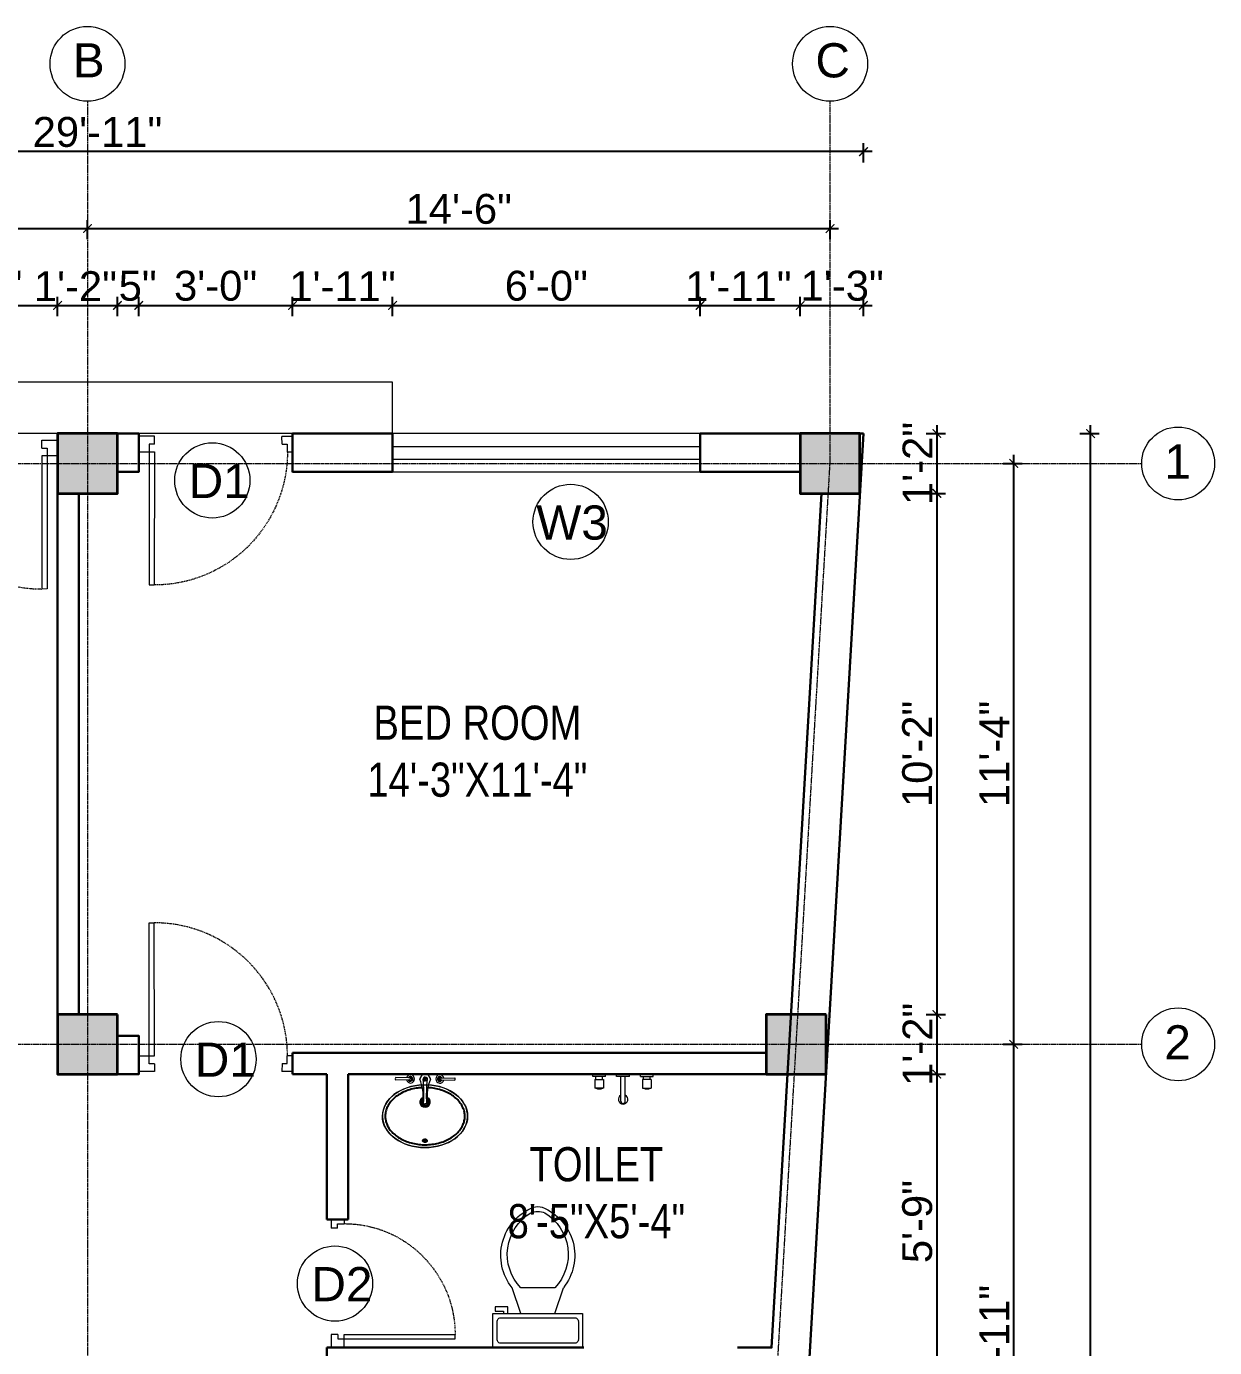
# Model space of a CAD drawing. Header units: inches. Extents: x 84707 to 107235, y 3922 to 10323.
# Drawn here: x 106954.6 to 107232.8, y 4419.4 to 4728.7 of the extents above; entities that cross this region are included whole.
import ezdxf

# ---------------------------------------------------------------- set-up
doc = ezdxf.new("R2010")
doc.units = ezdxf.units.IN
doc.header["$MEASUREMENT"] = 0
doc.linetypes.add('CENTER', pattern=[2, 1.25, -0.25, 0.25, -0.25])
doc.linetypes.add('HIDDEN', pattern=[0.375, 0.25, -0.125])
for name, color, linetype, lineweight in [('Annotate-Lite.w', 4, 'Continuous', 9), ('Annotations-Bold.w', 2, 'Continuous', 13), ('COLOUM', 3, 'Continuous', 35), ('DIM-2', 4, 'Continuous', 20), ('Door-Window.w', 4, 'Continuous', 15), ('Fittings', 9, 'Continuous', 5), ('furniture', 45, 'Continuous', 0), ('hatch', 9, 'Continuous', 0), ('stair', 6, 'Continuous', 5), ('wall', 240, 'Continuous', 30), ('window', 130, 'Continuous', 13)]:
    doc.layers.add(name, color=color, linetype=linetype, lineweight=lineweight)
doc.styles.add('ARAIL', font='arial.ttf')
doc.styles.add('DIM', font='arial.ttf', dxfattribs={"width": 0.8})
doc.styles.add('gaurav', font='arial.ttf')
doc.dimstyles.new('8 inch dim', dxfattribs={"dimtxt": 7, "dimasz": 2, "dimexe": 2, "dimexo": 1, "dimgap": 1, "dimtad": 1, "dimdec": 0, "dimzin": 3, "dimdsep": 46, "dimlunit": 4, "dimtxsty": 'ARAIL', "dimblk": 'ARCHTICK', "dimcen": 0.09, "dimdle": 2, "dimadec": 0, "dimazin": 0, "dimtfac": 1, "dimtdec": 0, "dimtix": 1, "dimtofl": 0, "dimtmove": 1, "dimatfit": 3, "dimldrblk": 'ARCHTICK', "dimfxlon": 1, "dimtolj": 1, "dimtzin": 0, "dimarcsym": 0})

# ---------------------------------------------------------------- blocks, each defined once
blk = doc.blocks.new('column 14')
at = {"layer": 'COLOUM'}
h = blk.add_hatch(color=256, dxfattribs=at)
h.dxf.hatch_style = 1
h.paths.add_polyline_path([(7, 7), (-7, 7), (-7, -7), (7, -7)])
blk.add_lwpolyline([(7, 7), (7, -7), (-7, -7), (-7, 7)], close=True, dxfattribs=at)
blk = doc.blocks.new('*U9')
at = {"layer": 'Door-Window.w', "ltscale": 3}
for p, q in [((11067.44, 10097.93), (11092.24, 10116.76)), ((11068.18, 10096.96), (11093, 10115.8)), ((11092.24, 10116.76), (11093, 10115.8)), ((11063.03, 10097.66), (11065.96, 10099.89)), ((11065.96, 10099.89), (11067.44, 10097.93)), ((11065.25, 10094.74), (11063.03, 10097.66)), ((11066.71, 10095.85), (11065.25, 10094.74)), ((11065.97, 10096.82), (11067.44, 10097.93)), ((11066.71, 10095.85), (11065.97, 10096.82)), ((11067.44, 10097.93), (11068.18, 10096.96)), ((11084.8, 10072.06), (11083.33, 10070.95)), ((11084.81, 10068.99), (11083.33, 10070.95)), ((11084.8, 10072.06), (11085.54, 10071.08)), ((11084.81, 10068.99), (11087.74, 10071.22)), ((11085.54, 10071.08), (11087, 10072.19)), ((11087.74, 10071.22), (11087, 10072.19))]:
    blk.add_line(p, q, dxfattribs=at)
at = {"layer": 'Door-Window.w', "color": 9, "linetype": 'HIDDEN', "lineweight": 18}
blk.add_arc((11068.18, 10096.96), 31.16, 307.2347, 37.1906, dxfattribs=at)
blk = doc.blocks.new('Toilet - top')
at = {"layer": 'furniture'}
for p, q in [((9.5, -6), (9.5, -2)), ((-10, -8.5), (-8, -8.5)), ((-10, -9.5), (-10, -8.5)), ((-8, -8.5), (-8, -8)), ((-7, -8), (-7, -9.5)), ((-4, -8), (-6, -14)), ((4, -8), (6, -14)), ((-7, -9.5), (-10, -9.5)), ((4, -14), (-4, -14))]:
    blk.add_line(p, q, dxfattribs=at)
blk.add_lwpolyline([(10.5, -8), (10.5, 0), (-10.5, 0), (-10.5, -8)], close=True, dxfattribs=at)
for points in [[(-9.5, -2), (-9.5, -6)], [(8.5, -1), (-8.5, -1)], [(-8.5, -7), (8.5, -7)]]:
    blk.add_lwpolyline(points, dxfattribs=at)
for centre, radius, start, end in [((-8.62, -1.88), 0.884, 81.8699, 188.1301), ((8.62, -1.88), 0.884, 351.8699, 98.1301), ((-8.62, -6.12), 0.884, 171.8699, 278.1301), ((8.62, -6.12), 0.884, 261.8699, 8.1301), ((3.52, -21.58), 12.17, 141.4691, 247.9714), ((4.2, -21.82), 11.33, 136.3677, 238.9468), ((-3.52, -21.58), 12.17, 292.0284, 38.5307), ((-4.2, -21.82), 11.33, 301.053, 43.6321), ((0, -27.88), 4, 245.7318, 294.2682), ((0, -29), 4, 254.8605, 285.1395)]:
    blk.add_arc(centre, radius, start, end, dxfattribs=at)
blk = doc.blocks.new('A$C604E024C')
at = {"layer": 'hatch', "color": 9, "linetype": 'ByBlock'}
for p, q in [((-107.3, 6.3), (-198.2, 8.5)), ((-101.1, 4.4), (-101.1, -4.4)), ((-101.1, 4.4), (-100.5, 4.4)), ((-100.5, 4.4), (-100.5, 0.6)), ((-100.5, 0.6), (-96.6, 0.6)), ((-100.5, 0), (-100.5, -3.8)), ((-100.5, 0), (-96.6, 0)), ((-96.6, 4.4), (-96.6, 0.6)), ((-96.6, 4.4), (-96, 4.4)), ((-96, 4.4), (-96, -3.8)), ((-5.6, 4.4), (-5.6, -4.4)), ((-5.6, 4.4), (-5, 4.4)), ((-5, 4.4), (-5, -3.8)), ((0, 12.9), (0, -12.9)), ((1.2, 4.4), (1.2, -4.4)), ((1.2, 4.4), (3.5, 4.4)), ((1.8, 3.8), (1.8, 0.6)), ((1.8, 3.8), (3.5, 3.8)), ((1.8, 0.6), (3.5, 0.6)), ((100.4, 2.2), (101, 2.4)), ((107.3, 6.3), (198.2, 8.5)), ((199.2, 7.5), (199.2, -7.5)), ((-107.3, -6.3), (-198.2, -8.5)), ((-101.1, -4.4), (-100.5, -4.4)), ((-100.5, -3.8), (-100.5, -4.4)), ((-96.6, 0), (-96.6, -4.4)), ((-96.6, -4.4), (-96, -4.4)), ((-96, -3.8), (-96, -4.4)), ((-5.6, -4.4), (-1.2, -4.4)), ((-5, -3.8), (-1.2, -3.8)), ((-1.2, -3.8), (-1.2, -4.4)), ((1.2, -4.4), (3.5, -4.4)), ((1.8, 0), (1.8, -3.8)), ((1.8, 0), (3.5, 0)), ((1.8, -3.8), (3.5, -3.8)), ((100.4, -2.2), (101, -2.4)), ((107.3, -6.3), (198.2, -8.5))]:
    blk.add_line(p, q, dxfattribs=at)
for points in [[(34.8, -2.5), (34.8, -2.5, 0.267949), (34.8, 2.5), (19.6, 28.9, 0.267949), (15.2, 31.4), (-15.2, 31.4, 0.267949), (-19.6, 28.9), (-34.8, 2.5, 0.267949), (-34.8, -2.5)], [(0, 12.9), (-4.6, 12.9, 0.267949), (-8.9, 10.4), (-13.5, 2.5, 0.267949), (-13.5, -2.5), (-8.9, -10.4, 0.267949), (-4.6, -12.9), (0, -12.9)], [(0, 12.9), (4.6, 12.9, -0.267949), (8.9, 10.4), (13.5, 2.5, -0.267949), (13.5, -2.5), (8.9, -10.4, -0.267949), (4.6, -12.9), (0, -12.9)], [(-14.6, -149.3, 0.267949), (-14.6, -154.3), (-9.4, -163.2, 0.267949), (-5.1, -165.7), (0, -165.7)], [(14.6, -149.3, -0.267949), (14.6, -154.3), (9.5, -163.2, -0.267949), (5.2, -165.7), (0, -165.7)]]:
    blk.add_lwpolyline(points, format="xyb", dxfattribs=at)
for centre, radius, start, end in [((-148.2, 0), 51.6, 171.62848, 188.37152), ((-198.2, 7.5), 1, 88.57669, 180), ((-98.6, 0), 27.8, 193.93526, 166.06474), ((-98.6, 0), 16.1, 203.47719, 156.52281), ((-98.6, 0), 13.6, 207.82536, 152.17464), ((-98.6, 0), 10.7, 215.76651, 144.23349), ((3.5, 2.2), 2.2, 301.40481, 90), ((3.5, 2.2), 1.6, 270, 90.01417), ((3.5, -1.9), 2.5, 270, 62.70974), ((98.6, 0), 27.8, 13.93526, 346.06474), ((98.6, 0), 16.1, 23.47719, 336.52281), ((98.6, 0), 13.6, 27.82536, 332.17464), ((98.6, 0), 10.7, 35.76651, 324.23349), ((198.2, 7.5), 1, 0, 91.42331), ((-198.2, -7.5), 1, 180, 271.42331), ((-325.4, -117.3), 312.4, 354.13327, 21.56539), ((-1093.1, -109.8), 1085, 357.18281, 5.67785), ((3.5, -1.9), 1.9, 270, 90), ((1083.5, -109.3), 1075.4, 174.30277, 182.87364), ((324.5, -117.1), 311.5, 158.41566, 185.92552), ((198.2, -7.5), 1, 268.57669, 0)]:
    blk.add_arc(centre, radius, start, end, dxfattribs=at)
blk.add_ellipse((98.6, 0), major_axis=(0, 4.4), ratio=0.647537, start_param=-0.996154, end_param=4.137747, dxfattribs=at)
blk.add_open_spline([(100.4, 2.2), (100.2, 2.6), (100, 2.9), (99.5, 3.4), (99.3, 3.6), (98.9, 3.8), (98.7, 3.8), (98.6, 3.8), (98.4, 3.8), (98.1, 3.7), (97.7, 3.5), (97.5, 3.3), (97.1, 2.8), (96.9, 2.5), (96.6, 1.8), (96.5, 1.3), (96.3, 0.3), (96.3, -0.3), (96.5, -1.6), (96.7, -2.1), (97.1, -2.9), (97.4, -3.2), (97.9, -3.6), (98.1, -3.7), (98.6, -3.8), (98.8, -3.8), (99.3, -3.6), (99.6, -3.4), (100, -2.9), (100.2, -2.6), (100.4, -2.2)], degree=3, knots=[5.296065, 5.296065, 5.296065, 5.296065, 5.668493, 5.668493, 6.044953, 6.044953, 6.283185, 6.283185, 6.283185, 6.618814, 6.618814, 6.954443, 6.954443, 7.290072, 7.290072, 7.6257, 7.6257, 8.094621, 8.094621, 8.563542, 8.563542, 8.940002, 8.940002, 9.316461, 9.316461, 9.692921, 9.692921, 10.069381, 10.069381, 10.411893, 10.411893, 10.411893, 10.411893], dxfattribs=at)
blk = doc.blocks.new('basin')
at = {"layer": 'furniture', "lineweight": -3}
for radius, start, end in [(1.14, 113.503, 66.2712), (0.79, 126.715, 52.8739)]:
    blk.add_arc((134195.31, -39122.53), radius, start, end, dxfattribs=at)
at = {"layer": 'furniture'}
blk.add_ellipse((134195.31, -39125.83), major_axis=(-9.97, 0), ratio=0.736887, start_param=4.757716, end_param=10.948885, dxfattribs=at)
at = {"layer": 'furniture', "linetype": 'ByBlock'}
blk.add_ellipse((134195.31, -39125.83), major_axis=(9.97, 0), ratio=0.736887, dxfattribs=at)
at = {"layer": 'furniture', "lineweight": -3}
blk.add_ellipse((134195.31, -39131.57), major_axis=(0.448, 0), ratio=0.674502, dxfattribs=at)
blk.add_open_spline([(134194.69, -39119.15), (134194.32, -39119.17), (134193.96, -39119.2), (134193.09, -39119.32), (134192.57, -39119.42), (134191.58, -39119.69), (134191.1, -39119.85), (134190.19, -39120.23), (134189.76, -39120.45), (134188.95, -39120.93), (134188.57, -39121.2), (134187.89, -39121.77), (134187.59, -39122.07), (134187.06, -39122.71), (134186.83, -39123.04), (134186.45, -39123.73), (134186.3, -39124.08), (134186.09, -39124.79), (134186.03, -39125.15), (134185.99, -39125.61), (134185.99, -39125.72), (134185.99, -39125.83), (134185.99, -39126.08), (134186.01, -39126.34), (134186.11, -39126.94), (134186.2, -39127.29), (134186.47, -39127.97), (134186.64, -39128.31), (134187.06, -39128.96), (134187.31, -39129.28), (134187.88, -39129.88), (134188.2, -39130.16), (134188.9, -39130.7), (134189.28, -39130.94), (134190.1, -39131.39), (134190.53, -39131.59), (134191.45, -39131.93), (134191.92, -39132.08), (134192.9, -39132.31), (134193.4, -39132.4), (134194.43, -39132.51), (134194.94, -39132.53), (134195.97, -39132.52), (134196.49, -39132.48), (134197.5, -39132.35), (134198, -39132.25), (134198.97, -39132), (134199.44, -39131.84), (134200.34, -39131.48), (134200.76, -39131.27), (134201.56, -39130.8), (134201.93, -39130.55), (134202.61, -39130), (134202.91, -39129.71), (134203.45, -39129.1), (134203.69, -39128.78), (134204.08, -39128.12), (134204.24, -39127.78), (134204.48, -39127.09), (134204.56, -39126.74), (134204.64, -39126.04), (134204.64, -39125.69), (134204.57, -39124.98), (134204.49, -39124.62), (134204.25, -39123.91), (134204.09, -39123.56), (134203.69, -39122.89), (134203.45, -39122.56), (134202.89, -39121.93), (134202.58, -39121.63), (134201.88, -39121.07), (134201.49, -39120.81), (134200.67, -39120.35), (134200.22, -39120.13), (134199.3, -39119.77), (134198.81, -39119.62), (134197.81, -39119.37), (134197.29, -39119.28), (134196.49, -39119.19), (134196.22, -39119.16), (134195.94, -39119.15)], degree=3, knots=[4.778413, 4.778413, 4.778413, 4.778413, 4.89303, 4.89303, 5.060537, 5.060537, 5.228045, 5.228045, 5.395552, 5.395552, 5.56306, 5.56306, 5.730567, 5.730567, 5.898075, 5.898075, 6.065582, 6.065582, 6.233089, 6.233089, 6.283185, 6.283185, 6.283185, 6.401225, 6.401225, 6.564378, 6.564378, 6.727532, 6.727532, 6.890685, 6.890685, 7.053839, 7.053839, 7.216992, 7.216992, 7.380146, 7.380146, 7.543299, 7.543299, 7.706452, 7.706452, 7.869606, 7.869606, 8.032759, 8.032759, 8.195913, 8.195913, 8.359066, 8.359066, 8.52222, 8.52222, 8.685373, 8.685373, 8.848527, 8.848527, 9.01168, 9.01168, 9.174834, 9.174834, 9.337987, 9.337987, 9.501141, 9.501141, 9.668648, 9.668648, 9.836155, 9.836155, 10.003663, 10.003663, 10.17117, 10.17117, 10.338678, 10.338678, 10.506185, 10.506185, 10.673693, 10.673693, 10.8412, 10.8412, 10.929386, 10.929386, 10.929386, 10.929386], dxfattribs=at)
at = {"layer": 'furniture'}
blk.add_open_spline([(134195.86, -39131.57), (134195.86, -39131.55), (134195.86, -39131.52), (134195.84, -39131.46), (134195.83, -39131.44), (134195.79, -39131.36), (134195.75, -39131.32), (134195.66, -39131.25), (134195.6, -39131.23), (134195.46, -39131.18), (134195.36, -39131.16), (134195.17, -39131.17), (134195.07, -39131.2), (134194.94, -39131.27), (134194.9, -39131.3), (134194.83, -39131.37), (134194.8, -39131.4), (134194.77, -39131.48), (134194.76, -39131.52), (134194.75, -39131.6), (134194.76, -39131.65), (134194.79, -39131.73), (134194.81, -39131.76), (134194.87, -39131.83), (134194.9, -39131.86), (134194.98, -39131.9), (134195.02, -39131.92), (134195.15, -39131.97), (134195.25, -39131.99), (134195.44, -39131.98), (134195.54, -39131.95), (134195.67, -39131.89), (134195.72, -39131.85), (134195.79, -39131.78), (134195.81, -39131.75), (134195.85, -39131.67), (134195.86, -39131.63), (134195.86, -39131.58), (134195.86, -39131.58), (134195.86, -39131.57)], degree=3, knots=[0, 0, 0, 0, 0.188397, 0.188397, 0.376794, 0.376794, 0.73698, 0.73698, 1.097166, 1.097166, 1.657793, 1.657793, 2.21842, 2.21842, 2.564182, 2.564182, 2.840364, 2.840364, 3.116547, 3.116547, 3.39273, 3.39273, 3.668913, 3.668913, 3.945096, 3.945096, 4.221279, 4.221279, 4.783807, 4.783807, 5.346334, 5.346334, 5.697184, 5.697184, 5.974645, 5.974645, 6.252106, 6.252106, 6.283185, 6.283185, 6.283185, 6.283185], dxfattribs=at)
at = {"layer": 'furniture', "xscale": 0.03499430959345774, "yscale": 0.03499430959345774, "zscale": 0.03499430959345774, "rotation": 359.9929103328581}
blk.add_blockref('A$C604E024C', (134195.31, -39117.12), dxfattribs=at)
blk = doc.blocks.new('_ArchTick')
at = {"color": 0, "linetype": 'ByBlock', "const_width": 0.15}
blk.add_lwpolyline([(-0.5, -0.5), (0.5, 0.5)], dxfattribs=at)
blk = doc.blocks.new('*D363')
at = {"layer": 'Defpoints', "color": 0, "transparency": 16777216}
for p in [(106961.93, 4663.39), (106925.93, 4633.39), (106961.93, 4633.39)]:
    blk.add_point(p, dxfattribs=at)
at = {"layer": 'DIM-2', "color": 0, "lineweight": -2, "transparency": 16777216}
for p, q in [((106925.93, 4660.89), (106925.93, 4665.39)), ((106961.93, 4660.89), (106961.93, 4665.39)), ((106923.93, 4663.39), (106963.93, 4663.39))]:
    blk.add_line(p, q, dxfattribs=at)
at = {"layer": 'DIM-2', "color": 0, "lineweight": -2, "transparency": 16777216, "xscale": 2, "yscale": 2, "zscale": 2, "rotation": 180}
blk.add_blockref('_ArchTick', (106925.93, 4663.39), dxfattribs=at)
at = {"layer": 'DIM-2', "color": 0, "lineweight": -2, "transparency": 16777216, "xscale": 2, "yscale": 2, "zscale": 2}
blk.add_blockref('_ArchTick', (106961.93, 4663.39), dxfattribs=at)
at = {"layer": 'DIM-2', "color": 0, "transparency": 16777216, "insert": (106943.93, 4667.96), "char_height": 7, "attachment_point": 5, "style": 'ARAIL'}
blk.add_mtext('\\A1;3\'-0"', dxfattribs=at)
blk = doc.blocks.new('*D364')
at = {"layer": 'Defpoints', "color": 0, "transparency": 16777216}
for p in [(106975.93, 4663.39), (106961.93, 4633.39), (106975.93, 4633.39)]:
    blk.add_point(p, dxfattribs=at)
at = {"layer": 'DIM-2', "color": 0, "lineweight": -2, "transparency": 16777216}
for p, q in [((106961.93, 4660.89), (106961.93, 4665.39)), ((106975.93, 4660.89), (106975.93, 4665.39)), ((106959.93, 4663.39), (106977.93, 4663.39))]:
    blk.add_line(p, q, dxfattribs=at)
at = {"layer": 'DIM-2', "color": 0, "lineweight": -2, "transparency": 16777216, "xscale": 2, "yscale": 2, "zscale": 2, "rotation": 180}
blk.add_blockref('_ArchTick', (106961.93, 4663.39), dxfattribs=at)
at = {"layer": 'DIM-2', "color": 0, "lineweight": -2, "transparency": 16777216, "xscale": 2, "yscale": 2, "zscale": 2}
blk.add_blockref('_ArchTick', (106975.93, 4663.39), dxfattribs=at)
at = {"layer": 'DIM-2', "color": 0, "transparency": 16777216, "insert": (106966.1, 4667.9), "char_height": 7, "attachment_point": 5, "style": 'ARAIL'}
blk.add_mtext('\\A1;1\'-2"', dxfattribs=at)
blk = doc.blocks.new('*D365')
at = {"layer": 'Defpoints', "color": 0, "transparency": 16777216}
for p in [(106980.93, 4663.39), (106975.93, 4633.39), (106980.93, 4633.39)]:
    blk.add_point(p, dxfattribs=at)
at = {"layer": 'DIM-2', "color": 0, "lineweight": -2, "transparency": 16777216}
for p, q in [((106975.93, 4660.89), (106975.93, 4665.39)), ((106980.93, 4660.89), (106980.93, 4665.39)), ((106973.93, 4663.39), (106982.93, 4663.39))]:
    blk.add_line(p, q, dxfattribs=at)
at = {"layer": 'DIM-2', "color": 0, "lineweight": -2, "transparency": 16777216, "xscale": 2, "yscale": 2, "zscale": 2, "rotation": 180}
blk.add_blockref('_ArchTick', (106975.93, 4663.39), dxfattribs=at)
at = {"layer": 'DIM-2', "color": 0, "lineweight": -2, "transparency": 16777216, "xscale": 2, "yscale": 2, "zscale": 2}
blk.add_blockref('_ArchTick', (106980.93, 4663.39), dxfattribs=at)
at = {"layer": 'DIM-2', "color": 0, "transparency": 16777216, "insert": (106980.68, 4667.95), "char_height": 7, "attachment_point": 5, "style": 'ARAIL'}
blk.add_mtext('\\A1;5"', dxfattribs=at)
blk = doc.blocks.new('*D366')
at = {"layer": 'Defpoints', "color": 0, "transparency": 16777216}
for p in [(107016.93, 4663.39), (106980.93, 4633.39), (107016.93, 4633.39)]:
    blk.add_point(p, dxfattribs=at)
at = {"layer": 'DIM-2', "color": 0, "lineweight": -2, "transparency": 16777216}
for p, q in [((106980.93, 4660.89), (106980.93, 4665.39)), ((107016.93, 4660.89), (107016.93, 4665.39)), ((106978.93, 4663.39), (107018.93, 4663.39))]:
    blk.add_line(p, q, dxfattribs=at)
at = {"layer": 'DIM-2', "color": 0, "lineweight": -2, "transparency": 16777216, "xscale": 2, "yscale": 2, "zscale": 2, "rotation": 180}
blk.add_blockref('_ArchTick', (106980.93, 4663.39), dxfattribs=at)
at = {"layer": 'DIM-2', "color": 0, "lineweight": -2, "transparency": 16777216, "xscale": 2, "yscale": 2, "zscale": 2}
blk.add_blockref('_ArchTick', (107016.93, 4663.39), dxfattribs=at)
at = {"layer": 'DIM-2', "color": 0, "transparency": 16777216, "insert": (106998.93, 4667.96), "char_height": 7, "attachment_point": 5, "style": 'ARAIL'}
blk.add_mtext('\\A1;3\'-0"', dxfattribs=at)
blk = doc.blocks.new('*D367')
at = {"layer": 'Defpoints', "color": 0, "transparency": 16777216}
for p in [(107040.36, 4663.39), (107016.93, 4633.39), (107040.36, 4633.39)]:
    blk.add_point(p, dxfattribs=at)
at = {"layer": 'DIM-2', "color": 0, "lineweight": -2, "transparency": 16777216}
for p, q in [((107016.93, 4660.89), (107016.93, 4665.39)), ((107040.36, 4660.89), (107040.36, 4665.39)), ((107014.93, 4663.39), (107042.36, 4663.39))]:
    blk.add_line(p, q, dxfattribs=at)
at = {"layer": 'DIM-2', "color": 0, "lineweight": -2, "transparency": 16777216, "xscale": 2, "yscale": 2, "zscale": 2, "rotation": 180}
blk.add_blockref('_ArchTick', (107016.93, 4663.39), dxfattribs=at)
at = {"layer": 'DIM-2', "color": 0, "lineweight": -2, "transparency": 16777216, "xscale": 2, "yscale": 2, "zscale": 2}
blk.add_blockref('_ArchTick', (107040.36, 4663.39), dxfattribs=at)
at = {"layer": 'DIM-2', "color": 0, "transparency": 16777216, "insert": (107028.64, 4667.9), "char_height": 7, "attachment_point": 5, "style": 'ARAIL'}
blk.add_mtext('\\A1;1\'-11"', dxfattribs=at)
blk = doc.blocks.new('*D368')
at = {"layer": 'Defpoints', "color": 0, "transparency": 16777216}
for p in [(107112.36, 4663.39), (107040.36, 4633.39), (107112.36, 4633.39)]:
    blk.add_point(p, dxfattribs=at)
at = {"layer": 'DIM-2', "color": 0, "lineweight": -2, "transparency": 16777216}
for p, q in [((107040.36, 4660.89), (107040.36, 4665.39)), ((107112.36, 4660.89), (107112.36, 4665.39)), ((107038.36, 4663.39), (107114.36, 4663.39))]:
    blk.add_line(p, q, dxfattribs=at)
at = {"layer": 'DIM-2', "color": 0, "lineweight": -2, "transparency": 16777216, "xscale": 2, "yscale": 2, "zscale": 2, "rotation": 180}
blk.add_blockref('_ArchTick', (107040.36, 4663.39), dxfattribs=at)
at = {"layer": 'DIM-2', "color": 0, "lineweight": -2, "transparency": 16777216, "xscale": 2, "yscale": 2, "zscale": 2}
blk.add_blockref('_ArchTick', (107112.36, 4663.39), dxfattribs=at)
at = {"layer": 'DIM-2', "color": 0, "transparency": 16777216, "insert": (107076.36, 4667.96), "char_height": 7, "attachment_point": 5, "style": 'ARAIL'}
blk.add_mtext('\\A1;6\'-0"', dxfattribs=at)
blk = doc.blocks.new('*D369')
at = {"layer": 'Defpoints', "color": 0, "transparency": 16777216}
for p in [(107135.8, 4663.39), (107112.36, 4633.39), (107135.8, 4633.39)]:
    blk.add_point(p, dxfattribs=at)
at = {"layer": 'DIM-2', "color": 0, "lineweight": -2, "transparency": 16777216}
for p, q in [((107112.36, 4660.89), (107112.36, 4665.39)), ((107135.8, 4660.89), (107135.8, 4665.39)), ((107110.36, 4663.39), (107137.8, 4663.39))]:
    blk.add_line(p, q, dxfattribs=at)
at = {"layer": 'DIM-2', "color": 0, "lineweight": -2, "transparency": 16777216, "xscale": 2, "yscale": 2, "zscale": 2, "rotation": 180}
blk.add_blockref('_ArchTick', (107112.36, 4663.39), dxfattribs=at)
at = {"layer": 'DIM-2', "color": 0, "lineweight": -2, "transparency": 16777216, "xscale": 2, "yscale": 2, "zscale": 2}
blk.add_blockref('_ArchTick', (107135.8, 4663.39), dxfattribs=at)
at = {"layer": 'DIM-2', "color": 0, "transparency": 16777216, "insert": (107121.34, 4667.9), "char_height": 7, "attachment_point": 5, "style": 'ARAIL'}
blk.add_mtext('\\A1;1\'-11"', dxfattribs=at)
blk = doc.blocks.new('*D370')
at = {"layer": 'Defpoints', "color": 0, "transparency": 16777216}
for p in [(107150.62, 4663.39), (107135.8, 4633.39), (107150.62, 4633.39)]:
    blk.add_point(p, dxfattribs=at)
at = {"layer": 'DIM-2', "color": 0, "lineweight": -2, "transparency": 16777216}
for p, q in [((107135.8, 4660.89), (107135.8, 4665.39)), ((107150.62, 4660.89), (107150.62, 4665.39)), ((107133.8, 4663.39), (107152.62, 4663.39))]:
    blk.add_line(p, q, dxfattribs=at)
at = {"layer": 'DIM-2', "color": 0, "lineweight": -2, "transparency": 16777216, "xscale": 2, "yscale": 2, "zscale": 2, "rotation": 180}
blk.add_blockref('_ArchTick', (107135.8, 4663.39), dxfattribs=at)
at = {"layer": 'DIM-2', "color": 0, "lineweight": -2, "transparency": 16777216, "xscale": 2, "yscale": 2, "zscale": 2}
blk.add_blockref('_ArchTick', (107150.62, 4663.39), dxfattribs=at)
at = {"layer": 'DIM-2', "color": 0, "transparency": 16777216, "insert": (107145.64, 4667.96), "char_height": 7, "attachment_point": 5, "style": 'ARAIL'}
blk.add_mtext('\\A1;1\'-3"', dxfattribs=at)
blk = doc.blocks.new('*D357')
at = {"layer": 'Defpoints', "color": 0, "transparency": 16777216}
for p in [(106968.93, 4681.39), (106798.93, 4633.39), (106968.93, 4633.39)]:
    blk.add_point(p, dxfattribs=at)
at = {"layer": 'DIM-2', "color": 0, "lineweight": -2, "transparency": 16777216}
for p, q in [((106798.93, 4678.89), (106798.93, 4683.39)), ((106968.93, 4678.89), (106968.93, 4683.39)), ((106796.93, 4681.39), (106970.93, 4681.39))]:
    blk.add_line(p, q, dxfattribs=at)
at = {"layer": 'DIM-2', "color": 0, "lineweight": -2, "transparency": 16777216, "xscale": 2, "yscale": 2, "zscale": 2, "rotation": 180}
blk.add_blockref('_ArchTick', (106798.93, 4681.39), dxfattribs=at)
at = {"layer": 'DIM-2', "color": 0, "lineweight": -2, "transparency": 16777216, "xscale": 2, "yscale": 2, "zscale": 2}
blk.add_blockref('_ArchTick', (106968.93, 4681.39), dxfattribs=at)
at = {"layer": 'DIM-2', "color": 0, "transparency": 16777216, "insert": (106883.93, 4685.9), "char_height": 7, "attachment_point": 5, "style": 'ARAIL'}
blk.add_mtext('\\A1;14\'-2"', dxfattribs=at)
blk = doc.blocks.new('*D336')
at = {"layer": 'Defpoints', "color": 0, "transparency": 16777216}
for p in [(107142.8, 4681.39), (106968.93, 4633.39), (107142.8, 4628.14)]:
    blk.add_point(p, dxfattribs=at)
at = {"layer": 'DIM-2', "color": 0, "lineweight": -2, "transparency": 16777216}
for p, q in [((106968.93, 4678.89), (106968.93, 4683.39)), ((107142.8, 4678.89), (107142.8, 4683.39)), ((106966.93, 4681.39), (107144.8, 4681.39))]:
    blk.add_line(p, q, dxfattribs=at)
at = {"layer": 'DIM-2', "color": 0, "lineweight": -2, "transparency": 16777216, "xscale": 2, "yscale": 2, "zscale": 2, "rotation": 180}
blk.add_blockref('_ArchTick', (106968.93, 4681.39), dxfattribs=at)
at = {"layer": 'DIM-2', "color": 0, "lineweight": -2, "transparency": 16777216, "xscale": 2, "yscale": 2, "zscale": 2}
blk.add_blockref('_ArchTick', (107142.8, 4681.39), dxfattribs=at)
at = {"layer": 'DIM-2', "color": 0, "transparency": 16777216, "insert": (107055.86, 4685.96), "char_height": 7, "attachment_point": 5, "style": 'ARAIL'}
blk.add_mtext('\\A1;14\'-6"', dxfattribs=at)
blk = doc.blocks.new('*D337')
at = {"layer": 'Defpoints', "color": 0, "transparency": 16777216}
for p in [(106791.93, 4699.39), (106791.93, 4633.39), (107150.62, 4633.39)]:
    blk.add_point(p, dxfattribs=at)
at = {"layer": 'DIM-2', "color": 0, "lineweight": -2, "transparency": 16777216}
for p, q in [((107152.62, 4699.39), (106789.93, 4699.39)), ((106791.93, 4696.89), (106791.93, 4701.39)), ((107150.62, 4696.89), (107150.62, 4701.39))]:
    blk.add_line(p, q, dxfattribs=at)
at = {"layer": 'DIM-2', "color": 0, "lineweight": -2, "transparency": 16777216, "xscale": 2, "yscale": 2, "zscale": 2, "rotation": 180}
blk.add_blockref('_ArchTick', (106791.93, 4699.39), dxfattribs=at)
at = {"layer": 'DIM-2', "color": 0, "lineweight": -2, "transparency": 16777216, "xscale": 2, "yscale": 2, "zscale": 2}
blk.add_blockref('_ArchTick', (107150.62, 4699.39), dxfattribs=at)
at = {"layer": 'DIM-2', "color": 0, "transparency": 16777216, "insert": (106971.27, 4703.96), "char_height": 7, "attachment_point": 5, "style": 'ARAIL'}
blk.add_mtext('\\A1;29\'-11"', dxfattribs=at)
blk = doc.blocks.new('*D379')
at = {"layer": 'Defpoints', "color": 0, "transparency": 16777216}
for p in [(107149.8, 4633.39), (107149.8, 4619.39), (107167.8, 4619.39)]:
    blk.add_point(p, dxfattribs=at)
at = {"layer": 'DIM-2', "color": 0, "lineweight": -2, "transparency": 16777216}
for p, q in [((107167.8, 4635.39), (107167.8, 4617.39)), ((107165.3, 4633.39), (107169.8, 4633.39)), ((107165.3, 4619.39), (107169.8, 4619.39))]:
    blk.add_line(p, q, dxfattribs=at)
at = {"layer": 'DIM-2', "color": 0, "lineweight": -2, "transparency": 16777216, "xscale": 2, "yscale": 2, "zscale": 2}
for p, rotation in [((107167.8, 4633.39), 90), ((107167.8, 4619.39), 270)]:
    blk.add_blockref('_ArchTick', p, dxfattribs=dict(at, rotation=rotation))
at = {"layer": 'DIM-2', "color": 0, "transparency": 16777216, "insert": (107163.28, 4626.39), "char_height": 7, "attachment_point": 5, "rotation": 90, "style": 'ARAIL'}
blk.add_mtext('\\A1;1\'-2"', dxfattribs=at)
blk = doc.blocks.new('*D380')
at = {"layer": 'Defpoints', "color": 0, "transparency": 16777216}
for p in [(107149.8, 4619.39), (107141.87, 4497.39), (107167.8, 4497.39)]:
    blk.add_point(p, dxfattribs=at)
at = {"layer": 'DIM-2', "color": 0, "lineweight": -2, "transparency": 16777216}
for p, q in [((107167.8, 4621.39), (107167.8, 4495.39)), ((107165.3, 4619.39), (107169.8, 4619.39)), ((107165.3, 4497.39), (107169.8, 4497.39))]:
    blk.add_line(p, q, dxfattribs=at)
at = {"layer": 'DIM-2', "color": 0, "lineweight": -2, "transparency": 16777216, "xscale": 2, "yscale": 2, "zscale": 2}
for p, rotation in [((107167.8, 4619.39), 90), ((107167.8, 4497.39), 270)]:
    blk.add_blockref('_ArchTick', p, dxfattribs=dict(at, rotation=rotation))
at = {"layer": 'DIM-2', "color": 0, "transparency": 16777216, "insert": (107163.23, 4558.39), "char_height": 7, "attachment_point": 5, "rotation": 90, "style": 'ARAIL'}
blk.add_mtext('\\A1;10\'-2"', dxfattribs=at)
blk = doc.blocks.new('*D381')
at = {"layer": 'Defpoints', "color": 0, "transparency": 16777216}
for p in [(107141.87, 4497.39), (107141.87, 4483.39), (107167.8, 4483.39)]:
    blk.add_point(p, dxfattribs=at)
at = {"layer": 'DIM-2', "color": 0, "lineweight": -2, "transparency": 16777216}
for p, q in [((107167.8, 4499.39), (107167.8, 4481.39)), ((107165.3, 4497.39), (107169.8, 4497.39)), ((107165.3, 4483.39), (107169.8, 4483.39))]:
    blk.add_line(p, q, dxfattribs=at)
at = {"layer": 'DIM-2', "color": 0, "lineweight": -2, "transparency": 16777216, "xscale": 2, "yscale": 2, "zscale": 2}
for p, rotation in [((107167.8, 4497.39), 90), ((107167.8, 4483.39), 270)]:
    blk.add_blockref('_ArchTick', p, dxfattribs=dict(at, rotation=rotation))
at = {"layer": 'DIM-2', "color": 0, "transparency": 16777216, "insert": (107163.28, 4490.39), "char_height": 7, "attachment_point": 5, "rotation": 90, "style": 'ARAIL'}
blk.add_mtext('\\A1;1\'-2"', dxfattribs=at)
blk = doc.blocks.new('*D382')
at = {"layer": 'Defpoints', "color": 0, "transparency": 16777216}
for p in [(107141.87, 4483.39), (107137.84, 4414.39), (107167.8, 4414.39)]:
    blk.add_point(p, dxfattribs=at)
at = {"layer": 'DIM-2', "color": 0, "lineweight": -2, "transparency": 16777216}
for p, q in [((107167.8, 4485.39), (107167.8, 4412.39)), ((107165.3, 4483.39), (107169.8, 4483.39)), ((107165.3, 4414.39), (107169.8, 4414.39))]:
    blk.add_line(p, q, dxfattribs=at)
at = {"layer": 'DIM-2', "color": 0, "lineweight": -2, "transparency": 16777216, "xscale": 2, "yscale": 2, "zscale": 2}
for p, rotation in [((107167.8, 4483.39), 90), ((107167.8, 4414.39), 270)]:
    blk.add_blockref('_ArchTick', p, dxfattribs=dict(at, rotation=rotation))
at = {"layer": 'DIM-2', "color": 0, "transparency": 16777216, "insert": (107163.23, 4448.89), "char_height": 7, "attachment_point": 5, "rotation": 90, "style": 'ARAIL'}
blk.add_mtext('\\A1;5\'-9"', dxfattribs=at)
blk = doc.blocks.new('*D335')
at = {"layer": 'Defpoints', "color": 0, "transparency": 16777216}
for p in [(107149.8, 4633.39), (107203.8, 4633.39), (107123.2, 4163.39)]:
    blk.add_point(p, dxfattribs=at)
at = {"layer": 'DIM-2', "color": 0, "lineweight": -2, "transparency": 16777216}
for p, q in [((107203.8, 4161.39), (107203.8, 4635.39)), ((107201.3, 4633.39), (107205.8, 4633.39)), ((107201.3, 4163.39), (107205.8, 4163.39))]:
    blk.add_line(p, q, dxfattribs=at)
at = {"layer": 'DIM-2', "color": 0, "lineweight": -2, "transparency": 16777216, "xscale": 2, "yscale": 2, "zscale": 2}
for p, rotation in [((107203.8, 4633.39), 90), ((107203.8, 4163.39), 270)]:
    blk.add_blockref('_ArchTick', p, dxfattribs=dict(at, rotation=rotation))
at = {"layer": 'DIM-2', "color": 0, "transparency": 16777216, "insert": (107199.22, 4398.39), "char_height": 7, "attachment_point": 5, "rotation": 90, "style": 'ARAIL'}
blk.add_mtext('\\A1;39\'-2"', dxfattribs=at)
blk = doc.blocks.new('*D354')
at = {"layer": 'Defpoints', "color": 0, "transparency": 16777216}
for p in [(107134.87, 4490.39), (107185.8, 4490.39), (107126.53, 4347.39)]:
    blk.add_point(p, dxfattribs=at)
at = {"layer": 'DIM-2', "color": 0, "lineweight": -2, "transparency": 16777216}
for p, q in [((107185.8, 4345.39), (107185.8, 4492.39)), ((107183.3, 4490.39), (107187.8, 4490.39)), ((107183.3, 4347.39), (107187.8, 4347.39))]:
    blk.add_line(p, q, dxfattribs=at)
at = {"layer": 'DIM-2', "color": 0, "lineweight": -2, "transparency": 16777216, "xscale": 2, "yscale": 2, "zscale": 2}
for p, rotation in [((107185.8, 4490.39), 90), ((107185.8, 4347.39), 270)]:
    blk.add_blockref('_ArchTick', p, dxfattribs=dict(at, rotation=rotation))
at = {"layer": 'DIM-2', "color": 0, "transparency": 16777216, "insert": (107181.28, 4418.89), "char_height": 7, "attachment_point": 5, "rotation": 90, "style": 'ARAIL'}
blk.add_mtext('\\A1;11\'-11"', dxfattribs=at)
blk = doc.blocks.new('*D355')
at = {"layer": 'Defpoints', "color": 0, "transparency": 16777216}
for p in [(107142.8, 4626.39), (107185.8, 4626.39), (107134.87, 4490.39)]:
    blk.add_point(p, dxfattribs=at)
at = {"layer": 'DIM-2', "color": 0, "lineweight": -2, "transparency": 16777216}
for p, q in [((107185.8, 4488.39), (107185.8, 4628.39)), ((107183.3, 4626.39), (107187.8, 4626.39)), ((107183.3, 4490.39), (107187.8, 4490.39))]:
    blk.add_line(p, q, dxfattribs=at)
at = {"layer": 'DIM-2', "color": 0, "lineweight": -2, "transparency": 16777216, "xscale": 2, "yscale": 2, "zscale": 2}
for p, rotation in [((107185.8, 4626.39), 90), ((107185.8, 4490.39), 270)]:
    blk.add_blockref('_ArchTick', p, dxfattribs=dict(at, rotation=rotation))
at = {"layer": 'DIM-2', "color": 0, "transparency": 16777216, "insert": (107181.28, 4558.39), "char_height": 7, "attachment_point": 5, "rotation": 90, "style": 'ARAIL'}
blk.add_mtext('\\A1;11\'-4"', dxfattribs=at)

msp = doc.modelspace()

# ---------------------------------------------------------------- linework, layer by layer
at = {"layer": 'Annotate-Lite.w', "ltscale": 0.005}
for centre in [(106998.16, 4622.42), (107082.05, 4612.71), (106999.59, 4486.91), (107026.88, 4434.37)]:
    msp.add_circle(centre, 8.81, dxfattribs=at)
at = {"layer": 'Annotations-Bold.w', "linetype": 'CENTER', "ltscale": 0.3}
for p, q in [((106968.93, 4711.18), (106968.93, 4099.61)), ((106729.51, 4626.39), (107215.76, 4626.39)), ((106729.51, 4490.39), (107215.76, 4490.39))]:
    msp.add_line(p, q, dxfattribs=at)
msp.add_lwpolyline([(107116.2, 4099.61), (107116.2, 4170.39), (107142.8, 4626.39), (107142.8, 4711.18)], dxfattribs=at)
at = {"layer": 'DIM-2'}
msp.add_lwpolyline([(107123.2, 4163.39), (107134.34, 4354.39), (107065.22, 4354.39), (107065.22, 4414.39), (107137.84, 4414.39), (107150.62, 4633.39), (106791.93, 4633.39), (106791.93, 4163.39), (107123.2, 4163.39)], dxfattribs=at)
for centre, radius in [((106968.93, 4719.95), 8.77), ((107142.8, 4719.95), 8.77), ((107224.29, 4626.39), 8.53), ((107224.29, 4490.39), 8.53)]:
    msp.add_circle(centre, radius, dxfattribs=at)
at = {"layer": 'Fittings'}
for p, q in [((107087.25, 4482.89), (107087.25, 4483.39)), ((107090.25, 4483.39), (107087.25, 4483.39)), ((107090.25, 4482.89), (107087.25, 4482.89)), ((107087.73, 4482.15), (107089.77, 4482.15)), ((107087.73, 4482.15), (107087.73, 4480.16)), ((107087.98, 4482.15), (107087.98, 4482.89)), ((107089.52, 4482.15), (107089.52, 4482.89)), ((107089.77, 4482.15), (107089.77, 4480.16)), ((107090.25, 4482.89), (107090.25, 4483.39)), ((107092.83, 4482.89), (107092.83, 4483.39)), ((107095.83, 4483.39), (107092.83, 4483.39)), ((107095.83, 4482.89), (107092.83, 4482.89)), ((107093.83, 4477.06), (107093.83, 4482.89)), ((107094.83, 4477.06), (107094.83, 4482.89)), ((107095.83, 4482.89), (107095.83, 4483.39)), ((107098.41, 4482.89), (107098.41, 4483.39)), ((107101.41, 4483.39), (107098.41, 4483.39)), ((107098.41, 4482.89), (107101.41, 4482.89)), ((107100.93, 4482.15), (107098.89, 4482.15)), ((107098.89, 4482.15), (107098.89, 4480.16)), ((107099.14, 4482.15), (107099.14, 4482.89)), ((107100.67, 4482.15), (107100.67, 4482.89)), ((107100.93, 4482.15), (107100.93, 4480.16)), ((107101.41, 4482.89), (107101.41, 4483.39)), ((107089.77, 4480.16), (107087.73, 4480.16)), ((107098.89, 4480.16), (107100.93, 4480.16))]:
    msp.add_line(p, q, dxfattribs=at)
for centre, radius, start, end in [((107088.75, 4481.59, 0), 1.66, 240.1832, 299.8168), ((107099.91, 4481.59, 0), 1.66, 240.1832, 299.8168), ((107094.33, 4477.49, 0), 1.11, 116.7926, 63.2074), ((107094.33, 4477.06, 0), 0.5, 180, 0)]:
    msp.add_arc(centre, radius, start, end, dxfattribs=at)
at = {"layer": 'stair'}
for p, q in [((107040.36, 4645.39), (106899.43, 4645.39)), ((107040.36, 4633.39), (107040.36, 4645.39))]:
    msp.add_line(p, q, dxfattribs=at)
at = {"layer": 'wall'}
for p, q in [((107016.93, 4624.36), (107016.93, 4633.39)), ((107040.36, 4633.39), (107016.93, 4633.39)), ((107040.36, 4624.39), (107040.36, 4633.39)), ((107112.36, 4624.39), (107112.36, 4633.39)), ((107112.36, 4633.39), (107150.62, 4633.39)), ((107150.62, 4633.39), (107137.84, 4414.39)), ((107040.36, 4624.39), (107016.93, 4624.39)), ((107135.8, 4624.39), (107112.36, 4624.39)), ((106961.93, 4497.39), (106961.93, 4619.39)), ((106966.93, 4497.39), (106966.93, 4619.39)), ((107016.93, 4488.39), (107127.7, 4488.39)), ((107016.93, 4488.39), (107016.93, 4483.39)), ((107016.93, 4483.39), (107025, 4483.39)), ((107025, 4483.39), (107025, 4449.39)), ((107030, 4483.39), (107132.68, 4483.39)), ((107030, 4483.39), (107030, 4449.39)), ((107030, 4449.39), (107025, 4449.39)), ((107025, 4419.39), (107085.12, 4419.39)), ((107025, 4419.39), (107025, 4414.39))]:
    msp.add_line(p, q, dxfattribs=at)
for points in [[(106975.93, 4633.39), (106980.93, 4633.39), (106980.93, 4624.39), (106975.93, 4624.39)], [(106975.93, 4483.39), (106980.93, 4483.39), (106980.93, 4492.39), (106975.93, 4492.39)]]:
    msp.add_lwpolyline(points, close=True, dxfattribs=at)
msp.add_lwpolyline([(107140.78, 4619.39), (107129.12, 4419.39), (107121.12, 4419.39)], dxfattribs=at)
at = {"layer": 'window'}
for p, q in [((107112.36, 4633.39), (107040.36, 4633.39)), ((107040.36, 4630.39), (107112.36, 4630.39)), ((107040.36, 4627.39), (107112.36, 4627.39)), ((107040.36, 4624.39), (107112.36, 4624.39))]:
    msp.add_line(p, q, dxfattribs=at)

# ---------------------------------------------------------------- block references
at = {"layer": 'Door-Window.w', "linetype": 'ByBlock'}
for p, xscale, yscale, zscale, rotation in [((108347.42, 19545.59), -0.9997907820917175, 0.999790782091718, 0.999790782091718, 127.1524242901596), ((105595.43, 19544.65), 0.9997907820917187, 0.9997907820917187, 0.9997907820917187, 232.8475757098404), ((108347.42, -10428.82), 0.999790782091718, 0.999790782091718, 0.999790782091718, 52.84757570984035), ((94596.4, 5533.49), -0.8331589850765594, 0.8331589850765594, 0.8331589850765594, 217.2660034294755)]:
    msp.add_blockref('*U9', p, dxfattribs=dict(at, xscale=xscale, yscale=yscale, zscale=zscale, rotation=rotation))
at = {"layer": 'Fittings', "color": 4, "lineweight": 15, "rotation": 359.8162799008568}
msp.add_blockref('basin', (-27021.2, 44029.5), dxfattribs=at)
at = {"layer": 'furniture', "extrusion": (0, 0, -1), "zscale": -1, "rotation": 180}
msp.add_blockref('Toilet - top', (-107074.36, 4419.39), dxfattribs=at)
at = {"layer": 'wall', "xscale": -1, "rotation": 270}
for p in [(106968.93, 4626.39), (107142.8, 4626.39), (106968.93, 4490.39), (107134.87, 4490.39)]:
    msp.add_blockref('column 14', p, dxfattribs=at)

# ---------------------------------------------------------------- texts
at = {"ltscale": 7, "char_height": 8, "width": 121.9318, "attachment_point": 8, "style": 'DIM'}
for s, insert in [('BED ROOM\\P14\'-3"X11\'-4"', (107060.22, 4548.24)), ('TOILET\\P8\'-5"X5\'-4"', (107088.08, 4444.87))]:
    msp.add_mtext(s, dxfattribs=dict(at, insert=insert))
at = {"layer": 'Annotate-Lite.w', "ltscale": 0.005, "char_height": 8, "attachment_point": 1, "style": 'gaurav'}
for s, insert in [('D1', (106992.64, 4626.28)), ('W3', (107074.01, 4616.56)), ('D1', (106994.07, 4490.78)), ('D2', (107021.37, 4438.24))]:
    msp.add_mtext_dynamic_manual_height_columns(s, width=8, gutter_width=100, heights=[0], dxfattribs=dict(at, insert=insert))
at = {"layer": 'Annotations-Bold.w', "linetype": 'CENTER', "ltscale": 1.5, "char_height": 8, "attachment_point": 1, "style": 'ARAIL'}
for s, insert in [('B', (106965.5, 4724.78)), ('C', (107139.37, 4724.78)), ('1', (107221.06, 4630.85)), ('2', (107221.06, 4494.85))]:
    msp.add_mtext_dynamic_manual_height_columns(s, width=6.5393, gutter_width=100, heights=[0], dxfattribs=dict(at, insert=insert))

# ---------------------------------------------------------------- dimensions: what is measured, and where the dimension line sits
at = {"layer": 'DIM-2'}
for base, p1, p2, picture, middle in [((106791.93, 4699.39), (107150.62, 4633.39), (106791.93, 4633.39), '*D337', (106971.27, 4703.96)), ((106968.93, 4681.39), (106798.93, 4633.39), (106968.93, 4633.39), '*D357', (106883.93, 4685.9)), ((107142.8, 4681.39), (106968.93, 4633.39), (107142.8, 4628.14), '*D336', (107055.86, 4685.96)), ((106961.93, 4663.39), (106925.93, 4633.39), (106961.93, 4633.39), '*D363', (106943.93, 4667.96)), ((107016.93, 4663.39), (106980.93, 4633.39), (107016.93, 4633.39), '*D366', (106998.93, 4667.96)), ((107112.36, 4663.39), (107040.36, 4633.39), (107112.36, 4633.39), '*D368', (107076.36, 4667.96))]:
    dim = msp.add_linear_dim(base=base, p1=p1, p2=p2, dimstyle='8 inch dim', dxfattribs=at)
    dim.commit()
    dim.dimension.update_dxf_attribs({"geometry": picture, "text_midpoint": middle})
for base, p1, p2, picture, middle in [((106975.93, 4663.39), (106961.93, 4633.39), (106975.93, 4633.39), '*D364', (106966.1, 4663.39)), ((106980.93, 4663.39), (106975.93, 4633.39), (106980.93, 4633.39), '*D365', (106980.68, 4663.39)), ((107040.36, 4663.39), (107016.93, 4633.39), (107040.36, 4633.39), '*D367', (107028.64, 4663.39)), ((107135.8, 4663.39), (107112.36, 4633.39), (107135.8, 4633.39), '*D369', (107121.34, 4663.39)), ((107150.62, 4663.39), (107135.8, 4633.39), (107150.62, 4633.39), '*D370', (107145.64, 4663.39))]:
    dim = msp.add_linear_dim(base=base, p1=p1, p2=p2, dimstyle='8 inch dim', dxfattribs=at)
    dim.commit()
    dim.dimension.update_dxf_attribs({"geometry": picture, "text_midpoint": middle, "dimtype": 160})
for base, p1, p2, picture, middle in [((107167.8, 4619.39), (107149.8, 4633.39), (107149.8, 4619.39), '*D379', (107167.8, 4626.39)), ((107167.8, 4483.39), (107141.87, 4497.39), (107141.87, 4483.39), '*D381', (107167.8, 4490.39))]:
    dim = msp.add_linear_dim(base=base, p1=p1, p2=p2, angle=90, dimstyle='8 inch dim', dxfattribs=at)
    dim.commit()
    dim.dimension.update_dxf_attribs({"geometry": picture, "text_midpoint": middle, "dimtype": 160})
for base, p1, p2, picture, middle in [((107203.8, 4633.39), (107123.2, 4163.39), (107149.8, 4633.39), '*D335', (107199.22, 4398.39)), ((107185.8, 4626.39), (107134.87, 4490.39), (107142.8, 4626.39), '*D355', (107181.28, 4558.39)), ((107167.8, 4497.39), (107149.8, 4619.39), (107141.87, 4497.39), '*D380', (107163.23, 4558.39)), ((107185.8, 4490.39), (107126.53, 4347.39), (107134.87, 4490.39), '*D354', (107181.28, 4418.89)), ((107167.8, 4414.39), (107141.87, 4483.39), (107137.84, 4414.39), '*D382', (107163.23, 4448.89))]:
    dim = msp.add_linear_dim(base=base, p1=p1, p2=p2, angle=90, dimstyle='8 inch dim', dxfattribs=at)
    dim.commit()
    dim.dimension.update_dxf_attribs({"geometry": picture, "text_midpoint": middle})

doc.saveas('drawing.dxf')
